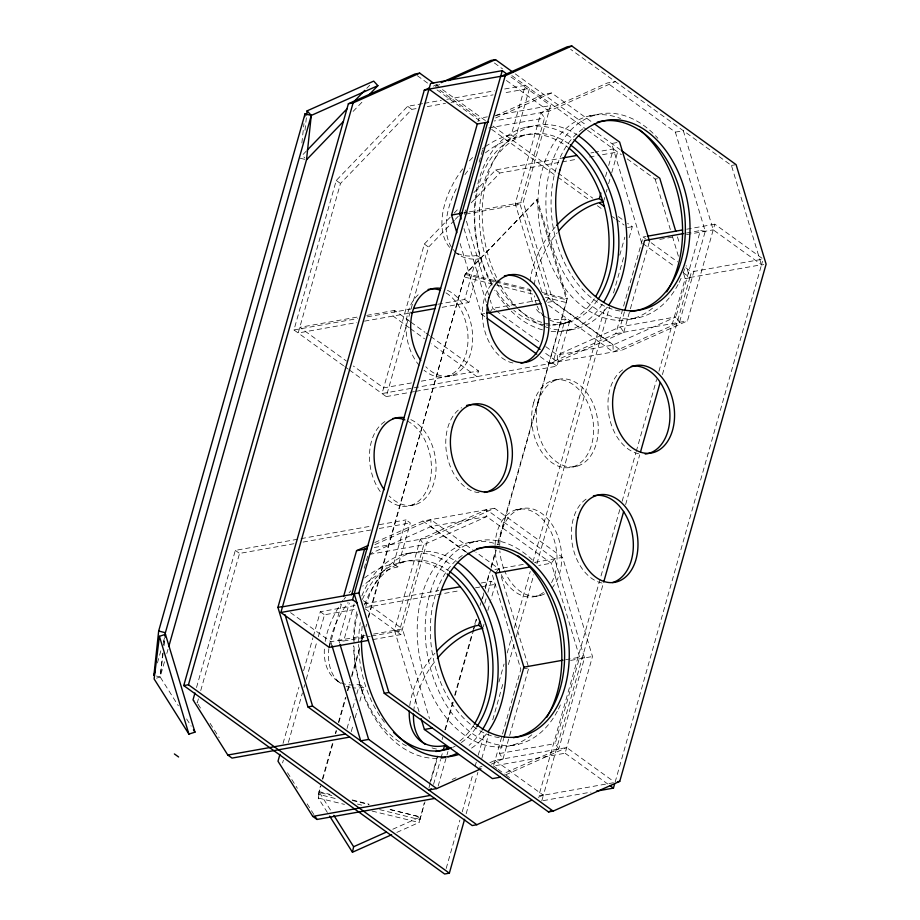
<?xml version="1.0" encoding="UTF-8"?>
<svg xmlns="http://www.w3.org/2000/svg" width="920" height="920" viewBox="0 0 920 920"><rect width="100%" height="100%" fill="white"/><g stroke="black" fill="none" stroke-linecap="round" stroke-linejoin="round"><path stroke-width="0.69" stroke-dasharray="4.6 3.45" d="M162.702 653.395L160.172 676.97L178.319 705.755M163.599 645.081L164.346 638.146M301.886 142.968L303.968 123.556M305.003 130.284L306.348 117.806M335.202 798.48L318.538 794.305L320.39 786.025M368.621 617.297L465.175 274.378L537.234 199.226L567.26 298.77L497.317 544.559M379.649 809.623L419.934 819.72L424.143 803.148M497.8 544.536L566.283 302.542L566.57 299.793L536.555 200.249L537.234 199.226M163.162 652.797L160.172 676.97L156.538 678.167M164.047 645.69L164.749 640.009M327.382 812.475L318.262 798.019L319.435 792.511L331.855 795.524M396.853 832.404L419.06 822.48L420.221 816.971L386.894 808.622M157.412 662.952L161.333 649.129M163.288 642.206L164.461 638.066M164.473 661.756L160.172 676.97L156.4 676.027M166.819 653.464L167.992 649.313M343.597 365.792L293.952 329.947L336.26 180.446L407.629 106.317L423.039 103.569M196.512 687.527L235.324 550.378L370.794 526.183M416.058 108.617L411.861 109.376L340.48 183.494L298.183 332.994L356.776 322.529M198.409 698.809L197.248 702.926L194.074 700.637M200.732 690.575L239.545 553.426L294.584 543.605M409.779 321.333L394.645 310.397L393.047 316.054L409.354 327.83M283.026 743.406L298.942 687.171M303.6 670.714L312.915 637.801M313.306 636.421L320.286 611.742L355.568 605.44M450.11 217.292L424.338 244.053L382.03 393.553L412.723 388.079M282.601 762.921L283.383 760.173M288.42 742.348L302.392 692.967M303.945 687.481L304.727 684.744M306.279 679.259L316.756 642.229M318.308 636.732L324.518 614.79L356.971 608.994M349.416 370.001L386.262 396.612L428.559 247.112L454.33 220.34M329.199 647.381L342.516 600.334M477.94 121.739L478.906 118.346L487.335 116.84M339.584 643.011L338.767 640.297L349.301 603.048M338.767 640.297L343.654 641.01L354.131 604.003M364.216 568.353L368.092 554.645M464.393 214.337L465.945 208.851M479.124 162.242L483.011 148.534M322.356 779.113L332.913 741.773M335.259 733.481L336.053 730.71M338.399 722.418L345.437 697.532M347.392 690.609L349.738 682.318M351.704 675.406L359.916 646.357M361.87 639.446L363.825 632.534M368.138 617.32L465.175 274.378L536.555 200.249M318.538 794.305L320.884 786.013M322.839 779.091L333.408 741.761M335.754 733.458L336.536 730.698M338.882 722.395L345.931 697.509M347.886 690.598L349.841 683.675M351.796 676.763L360.007 647.726M362.365 639.423L364.32 632.511M365.884 626.98L366.666 624.22M437.885 304.244L464.703 299.46L477.158 255.427A69 40.974 -54.2 0 1 454.721 251.781L458.942 254.828M485.346 146.671A69 40.974 -54.2 0 1 511.232 134.998L525.297 85.318L504.286 89.067M347.035 728.513L350.934 714.713M352.889 707.813L355.235 699.533M356.799 694.013L359.524 684.353A69 40.974 -54.2 0 1 324.403 648.244M364.561 577.944A69 40.974 -54.2 0 1 393.61 563.914L406.065 519.892L410.297 522.939L397.842 566.973A69 40.974 -54.2 0 0 362.721 586.132M442.117 307.303L468.924 302.507L481.378 258.486L477.158 255.427M485.392 152.881A69 40.974 -54.2 0 1 515.464 138.046L529.517 88.366L502.906 93.115M351.256 731.572L353.211 724.672M355.166 717.772L357.512 709.481M359.858 701.201L363.756 687.401L359.524 684.353M419.072 711.815L394.496 630.349L420.267 539.304L486.588 509.668L554.634 558.808L584.522 657.938L558.762 748.983L504.137 773.386M541.857 291.939L515.234 203.677L541.006 112.631L607.327 82.995L615.296 81.581L548.964 111.205L494.166 120.991M371.519 636.03L399.395 631.062L423.832 544.697L420.267 539.304M541.006 112.631L544.559 118.024L520.134 204.389L548.481 298.402L613.019 345.011L613.168 351.934L679.5 322.31L705.26 231.265L675.372 132.135L607.327 82.995M372.761 639.595L400.867 634.581L428.225 537.878L494.557 508.254L562.591 557.393L592.491 656.512L565.121 753.216L493.465 766.015L520.823 669.311L491.751 572.895M761.99 258.244L714.828 224.181L687.458 320.884L621.138 350.52L553.092 301.38L523.204 202.25L550.562 105.547L509.151 75.647M430.744 336.478L478.492 370.955L476.893 376.613L431.48 343.815M429.617 783.782L438.23 753.365M442.14 739.542L442.922 736.77M444.877 729.859L453.1 700.821M454.664 695.29L472.27 633.063M472.661 631.672L476.18 619.229M480.091 605.406L480.872 602.634M481.263 601.255L483.621 592.952M485.185 587.42L489.486 572.217M491.05 566.685L495.742 550.091M419.934 819.72L425.017 801.745M428.927 787.911L430.491 782.38M430.882 780.999L437.931 756.113M445.36 729.836L453.192 702.178M455.147 695.267L473.535 630.269M473.926 628.889L476.675 619.206M482.54 598.471L484.886 590.168M485.277 588.788L490.751 569.422M491.153 568.042L496.236 550.068M433.561 784.357L440.588 759.518M440.979 758.137L442.543 752.617M484.805 603.267L486.369 597.77M487.922 592.261L491.038 581.256L495.259 584.303L490.981 599.438M414.115 387.826L552.782 363.066L565.236 319.044A69 40.974 -54.2 0 1 547.607 317.837M605.567 176.525L607.131 171.005M608.683 165.485L613.375 148.925L595.159 152.179M438.184 786.036L447.948 751.536M483.195 626.957L483.977 624.208M487.864 610.455L490.59 600.817M415.886 391.322L557.002 366.125L569.468 322.092L565.236 319.044M603.934 200.284L604.716 197.524M606.28 192.004L607.062 189.244M608.615 183.724L611.351 174.064M611.742 172.684L617.596 151.984L597.988 155.48M446.188 868.48L459.873 820.122M462.219 811.842L472.776 774.536M475.122 766.256L476.296 762.105M478.25 755.205L484.495 733.102M498.962 681.996L504.045 664.033M507.173 652.981L511.865 636.41M514.211 628.119L530.231 571.481M532.967 561.809L605.279 306.256M619.746 255.15L624.83 237.199M466.164 813.763L477.882 772.317M481.792 758.505L488.83 733.643M492.74 719.831L503.688 681.145M508.38 664.573L514.234 643.851M516.189 636.939L533.784 574.781M536.912 563.73L609.615 306.797M613.525 292.986L624.473 254.311M629.165 237.728L632.281 226.677L627.635 223.33M540.247 356.649L549.47 363.308L615.802 333.684L643.16 236.98L645.978 236.474M491.315 764.163L503.022 758.931L499.456 753.537L503.723 738.461M624.461 311.788L620.195 326.865L623.76 332.258L557.428 361.893L543.593 351.9M503.022 758.931L509.266 736.862M509.657 735.482L528.793 667.885L500.537 574.195M623.76 332.258L630.005 310.19M630.395 308.809L649.52 241.212M619.804 509.553L538.809 795.8L543.455 794.972L603.324 583.406M622.15 501.262L635.846 452.858M636.237 451.478L656.592 379.569M658.938 371.277L685.158 278.622L683.1 271.802M558.762 748.983L555.197 743.59L579.634 657.225L551.275 563.201L486.737 516.591L431.008 526.539L369.403 554.07M705.26 231.265L700.373 230.552L675.935 316.905L679.5 322.31M541.776 800.906L543.375 795.248L615.031 782.448M625.623 504.585L639.71 454.802M662.411 374.589L689.793 277.794L686.101 265.523M682.973 272.538L689.873 277.529L691.472 271.871L763.14 259.072M615.112 782.184L761.461 265.006L731.446 165.462L570.676 49.358M689.873 277.529L761.541 264.73L762.496 261.337M489.394 312.754L492.74 308.361L541.512 299.655M545.974 301.702L548.481 298.402L542.915 299.402M496.374 572.056L498.893 568.767L475.835 552.103M554.634 558.808L551.275 563.201L538.74 565.443M306.279 151.121L302.312 155.238L304.842 157.975M366.758 88.32L369.725 85.238M353.107 111.4L364.009 100.084M454.077 213.175L459.034 208.023M473.903 192.579L495.707 169.935L562.948 157.929M455.331 219.316L458.298 216.223M471.19 202.837L499.94 172.983L576.978 159.229M433.412 86.123L438.633 83.789M435.447 86.457L440.668 84.123M495.512 115.862L543.628 94.369L551.586 92.943L593.112 122.935M495.673 117.932L551.586 92.943M374.773 542.547L422.889 521.042L494.557 508.254M374.934 544.606L430.859 519.627L474.674 551.275M452.145 779.527L456.044 777.779M479.458 767.326L482.057 766.164M489.865 762.68L495.063 760.357L566.72 747.557L613.881 781.62M505.597 774.87L566.72 747.557M392.805 829.231L420.221 816.971L387.09 808.933M538.223 797.306L543.455 794.972M424.442 103.316L441.255 100.314M446.855 99.314L494.477 90.815M427.271 106.616L445.475 103.373M451.076 102.373L493.108 94.863M495.765 115.334L550.562 105.547M488.83 127.972L544.559 118.024M525.688 127.305L533.658 125.879M589.398 115.931L597.356 114.505M519.754 136.137L524.4 135.309M616.975 142.565L611.673 143.508L641.562 242.638M675.372 132.135L683.33 130.72L713.23 229.839L761.541 264.73M590.962 152.927L593.768 152.421M589.582 156.975L596.585 155.733M463.68 212.876L467.866 212.129M469.257 211.887L523.204 202.25M627.175 158.895L655.132 179.089L659.778 178.261M731.446 165.462L734.931 164.841M465.784 214.084L520.134 204.389L515.234 203.677M627.567 227.527L632.281 226.677M686.722 229.206L714.828 224.181M686.435 233.036L700.373 230.552M659.824 239.372L673.877 236.865M686.527 234.611L713.23 229.839M356.983 317.124L299.782 327.336L346.368 360.985M366.747 315.387L394.645 310.397M293.952 329.947L357.454 318.608M367.333 316.836L411.079 309.028M364.504 321.149L411.067 312.846M460.138 243.558L481.436 314.168L485.415 313.455M547.791 302.323L553.092 301.38M685.158 278.622L689.793 277.794M761.461 265.006L763.784 264.592M564.063 323.207L568.698 322.379M567.41 330.384L575.368 328.957M631.108 319.01L639.067 317.584M615.802 333.684L687.458 320.884M447.246 376.165L451.892 375.337M411.527 382.916L383.628 387.895L353.349 366.034M421.303 381.167L478.492 370.955M549.47 363.308L621.138 350.52M386.262 396.612L408.836 392.575M410.251 392.322L414.483 391.563M552.414 380.546L557.06 379.718M572.861 466.888L577.507 466.06M410.665 505.471L415.311 504.631M379.258 524.676L406.065 519.892M303.048 542.087L370.783 530M379.247 528.482L410.297 522.939M515.821 509.841L520.467 509.013M374.279 547.515L428.225 537.878M369.483 554.403L423.832 544.697L486.737 516.591L486.588 509.668M404.961 553.978L412.919 552.552M468.659 542.604L476.617 541.178M399.015 562.81L403.661 561.982M494.914 569.468L523.974 564.282M535.118 562.292L562.591 557.393M364.032 603.934L438.828 590.582M481.16 583.015L491.038 581.256M365.435 607.487L459.988 590.606M475.513 587.834L479.745 587.075M481.148 586.833L495.259 584.303M536.268 596.183L540.914 595.355M290.536 612.639L330.797 641.723L365.24 635.57M373.6 634.075L402.466 628.923L429.49 718.543M343.654 641.01L370.127 636.283M565.697 659.709L579.634 657.225L584.522 657.938M523.48 668.84L527.459 668.127M570.596 660.422L592.491 656.512M510.37 745.683L518.328 744.257M499.456 753.537L555.197 743.59M543.179 800.653L590.95 792.12M394.496 630.349L399.395 631.062M352.567 800.549L369.138 804.574M318.262 798.019L344.494 804.39M372.117 811.083L419.06 822.48M300.242 158.217L305.256 159.482M465.865 273.355L495.029 280.669M496.421 281.014L529.759 289.374M542.259 292.502L567.26 298.77M465.175 274.378L494.35 281.692M495.73 282.037L531.852 291.088M544.352 294.227L566.57 299.793M464.887 277.127L495.443 284.786M496.834 285.131L532.944 294.181M545.445 297.321L566.283 302.542M318.826 791.556L329.947 794.351M352.164 799.917L368.828 804.091M357.431 804.057L361.594 805.103M515.327 73.922L586.385 125.246M590.916 128.512L620.172 149.649M494.373 62.974L502.527 68.862M511.842 75.601L586.396 129.444M587.569 130.284L621.345 154.686M506.402 80.465L548.964 111.205M511.232 134.998L515.464 138.046M435.976 84.904L485.921 120.98M492.89 126.005L556.784 172.155M557.945 172.994L592.79 198.156M618.344 216.614L622.99 219.972M439.794 90.102L478.906 118.346M643.16 236.98L645.46 238.636M651.21 242.788L677.672 261.901M685.722 267.72L691.472 271.871M417.312 75.681L428.927 84.065M437.058 89.941L481.206 121.82M491.659 129.363L556.703 176.352M557.865 177.192L589.237 199.835M597.367 205.712L603.175 209.909M612.467 216.614L614.79 218.293M615.952 219.132L624.082 225.009M642.712 243.466L674.923 266.731M407.629 106.317L411.861 109.376M495.707 169.935L499.94 172.983M548.596 305.302L613.168 351.934M336.26 180.446L340.48 183.494M424.338 244.053L428.559 247.112M495.052 310.017L492.74 308.361L490.279 300.184M496.202 310.856L538.844 341.653M545.755 346.644L557.278 354.971L613.019 345.011L675.935 316.905L620.195 326.865L557.278 354.971L557.428 361.893M464.703 299.46L468.924 302.507M552.782 363.066L557.002 366.125M481.436 314.168L484.886 316.675M410.952 322.172L424.925 332.269M426.086 333.109L429.582 335.639M410.515 328.67L424.488 338.767M344.758 366.643L348.254 369.161M466.727 552.345L431.008 526.539L430.859 519.627M422.889 521.042L465.566 551.862M393.61 563.914L397.842 566.973M363.354 600.679L402.466 628.923M365.205 608.833L400.867 634.581M565.121 753.216L607.683 783.955M235.324 550.378L239.545 553.426M320.286 611.742L324.518 614.79M495.063 760.357L543.375 795.248M493.465 766.015L496.915 768.499M498.065 769.338L504.965 774.318M506.115 775.146L509.565 777.641M337.088 680.696L341.32 683.755A69 40.974 -54.2 0 1 328.854 648.634M319.435 792.511L330.832 810.589M287.511 772.685L297.344 788.279M307.176 803.873L313.973 814.66M198.007 704.122L201.779 710.125M210.105 723.315L219.178 737.702M186.633 718.945L191.176 726.144M677.465 236.888L679.512 243.708M655.132 179.089L670.346 229.54M672.405 236.359L678.569 256.806M466.44 221.145L488.635 294.733M464.002 228.562L486.53 303.243M498.893 568.767L500.123 572.838M330.797 641.723L332.028 645.794M546.342 317.32A69 40.974 -54.2 0 1 535.267 307.648M532.438 301.863A69 40.974 -54.2 0 1 529.977 287.236M530.207 281.612A69 40.974 -54.2 0 1 555.668 226.527M569.468 322.092A69 40.974 -54.2 0 1 548.159 319.148M543.858 315.974A69 40.974 -54.2 0 1 537.153 306.153M536.659 304.911A69 40.974 -54.2 0 1 534.543 295.78M534.428 284.671A69 40.974 -54.2 0 1 557.209 232.76M436.505 749.006A69 40.974 -54.2 0 1 431.1 747.569M413.701 711.344A69 40.974 -54.2 0 1 435.597 660.525M409.756 705.582A69 40.974 -54.2 0 1 434.93 653.2M363.756 687.401A69 40.974 -54.2 0 1 352.808 687.815M350.152 687.378A69 40.974 -54.2 0 1 346.127 686.205M329.015 647.266A69 40.974 -54.2 0 1 348.105 602.473M325.197 641.447A69 40.974 -54.2 0 1 340.722 603.945M343.873 599.426A69 40.974 -54.2 0 1 345.541 597.206M349.048 592.882A69 40.974 -54.2 0 1 350.876 590.789M449.65 247.353A69 40.974 -54.2 0 1 463.174 168.28M469.418 160.862A69 40.974 -54.2 0 1 474.145 156.009M482.183 149.028A69 40.974 -54.2 0 1 484.23 147.476M481.378 258.486A69 40.974 -54.2 0 1 456.791 253.253M455.779 252.367A69 40.974 -54.2 0 1 453.008 249.355M451.409 247.089A69 40.974 -54.2 0 1 457.562 186.38M464.922 174.673A69 40.974 -54.2 0 1 470.016 168.072M607.2 307.188A103.695 71.093 79.9 0 1 550.424 328.428M547.917 327.692A103.695 71.093 79.9 0 1 544.145 326.358M542.892 325.841A103.695 71.093 79.9 0 1 518.776 309.315M517.787 308.315A103.695 71.093 79.9 0 1 497.846 280.094M496.57 277.506A103.695 71.093 79.9 0 1 495.811 156.814A103.695 71.093 79.9 0 1 577.15 134.872M602.266 304.336A103.695 71.093 79.9 0 1 550.873 331.418M542.466 329.843A103.695 71.093 79.9 0 1 510.818 310.741M509.829 309.741A103.695 71.093 79.9 0 1 494.753 290.226M491.901 285.315A103.695 71.093 79.9 0 1 488.152 157.688A103.695 71.093 79.9 0 1 575.092 140.553M678.063 284.544A103.695 71.093 79.9 0 1 577.933 293.123A103.695 71.093 79.9 0 1 557.934 148.361A103.695 71.093 79.9 0 1 657.857 138.253M684.664 268.801A103.695 71.093 79.9 0 1 683.238 272.93M681.099 278.265A103.695 71.093 79.9 0 1 678.707 283.325M652.521 308.154A103.695 71.093 79.9 0 1 540.005 228.482A103.695 71.093 79.9 0 1 620.609 118.53M361.456 638.79A103.695 71.093 79.9 0 1 362.273 625.324M365.78 606.556A103.695 71.093 79.9 0 1 456.412 561.545M486.461 733.861A103.695 71.093 79.9 0 1 470.764 748.661M437.103 758.333A103.695 71.093 79.9 0 1 353.544 645.713M353.498 640.216A103.695 71.093 79.9 0 1 357.466 609.316M361.824 595.93A103.695 71.093 79.9 0 1 452.019 565.443M481.539 731.009A103.695 71.093 79.9 0 1 469.096 745.338M557.336 711.217A103.695 71.093 79.9 0 1 457.838 720.509A103.695 71.093 79.9 0 1 436.367 576.679A103.695 71.093 79.9 0 1 535.187 562.844M560.36 704.938A103.695 71.093 79.9 0 1 557.968 709.998M531.783 734.827A103.695 71.093 79.9 0 1 419.267 655.155A103.695 71.093 79.9 0 1 499.882 545.203M601.956 583.004A44.447 30.475 79.9 0 1 572.32 544.49A44.447 30.475 79.9 0 1 587.202 498.421M499.203 737.679A96.29 66.021 79.9 0 1 432.722 655.603A96.29 66.021 79.9 0 1 464.646 553.955M619.942 310.994A96.29 66.021 79.9 0 1 553.46 228.93A96.29 66.021 79.9 0 1 585.384 127.282M479.044 492.671A44.447 30.475 79.9 0 1 447.062 455.676A44.447 30.475 79.9 0 1 461.598 407.698M512.934 362.986A44.447 30.475 79.9 0 1 483.655 326.381A44.447 30.475 79.9 0 1 495.88 279.979M638.549 453.709A44.447 30.475 79.9 0 1 608.902 415.196A44.447 30.475 79.9 0 1 623.794 369.127M445.959 292.847A44.447 30.475 79.9 0 1 466.014 353.935A44.447 30.475 79.9 0 1 424.051 370.231M419.359 365.573A44.447 30.475 79.9 0 1 420.716 292.779M406.364 745.879A96.29 66.021 79.9 0 1 354.016 645.207M354.016 642.459A96.29 66.021 79.9 0 1 357.638 613.663M362.388 599.483A96.29 66.021 79.9 0 1 444.947 572.297M473.547 725.454A96.29 66.021 79.9 0 1 459.517 741.279M543.501 592.411A44.447 30.475 79.9 0 1 500.951 573.919M500.434 572.78A44.447 30.475 79.9 0 1 495.052 546.606M495.075 545.341A44.447 30.475 79.9 0 1 535.923 513.463A44.447 30.475 79.9 0 1 551.517 582.705M407.272 420.969A44.447 30.475 79.9 0 1 429.789 481.861A44.447 30.475 79.9 0 1 387.469 499.525M380.213 491.579A44.447 30.475 79.9 0 1 385.284 421.325M550.137 325.162A96.29 66.021 79.9 0 1 546.238 324.944M544.939 324.806A96.29 66.021 79.9 0 1 513.808 310.35M509.611 306.578A96.29 66.021 79.9 0 1 494.937 288.477M491.981 283.578A96.29 66.021 79.9 0 1 487.151 164.542A96.29 66.021 79.9 0 1 567.858 147.257M594.285 298.781A96.29 66.021 79.9 0 1 552.713 325.128M384.456 722.292A96.29 66.021 79.9 0 1 358.662 644.38M358.662 641.631A96.29 66.021 79.9 0 1 360.26 622.587M364.642 604.923A96.29 66.021 79.9 0 1 448.5 570.699M475.928 727.973A96.29 66.021 79.9 0 1 460.885 742.854M455.181 746.178A96.29 66.021 79.9 0 1 452.812 747.281M597.436 300.207A96.29 66.021 79.9 0 1 550.884 324.116M549.585 323.978A96.29 66.021 79.9 0 1 518.443 309.511M514.257 305.75A96.29 66.021 79.9 0 1 496.627 282.75M495.926 281.486A96.29 66.021 79.9 0 1 491.096 165.002A96.29 66.021 79.9 0 1 569.238 144.026M447.442 290.34A44.447 30.475 79.9 0 1 470.66 353.107A44.447 30.475 79.9 0 1 425.822 366.735M410.86 419.635A44.447 30.475 79.9 0 1 434.067 482.402A44.447 30.475 79.9 0 1 389.24 496.029M544.651 593.825A44.447 30.475 79.9 0 1 504.574 570.791M503.654 568.445A44.447 30.475 79.9 0 1 499.859 550.884M499.721 544.514A44.447 30.475 79.9 0 1 543.582 514.878A44.447 30.475 79.9 0 1 551.931 588.006M533.646 402.787A44.447 30.475 79.9 0 0 567.628 467.774A44.447 30.475 79.9 0 0 586.638 400.591A44.447 30.475 79.9 0 0 533.646 402.787M538.292 401.959A44.447 30.475 79.9 0 0 572.263 466.946A44.447 30.475 79.9 0 0 591.284 399.763A44.447 30.475 79.9 0 0 538.292 401.959"/><path stroke-width="1.38" d="M306.636 115.034L307.084 110.871L373.692 81.121L377.89 85.663L311.282 115.425L305.014 113.85L158.665 631.028L153.893 675.395L155.066 671.255M164.645 635.375L311.282 115.425L307.084 110.871M304.716 116.621L305.014 113.85M168.774 646.553L306.521 159.792L311.282 115.425M159.413 636.306L154.123 678.948L188.91 734.125L194.959 732.147L165.462 634.317L159.413 636.306L188.91 734.125M165.105 637.169L165.462 634.317M391.632 834.739L352.452 852.242L353.625 846.733L333.868 815.407M464.6 819.283L449.351 873.16L444.624 874L183.747 685.584L348.381 103.753L414.989 74.002L419.716 73.151L433.653 83.225M183.747 685.584L188.462 684.744L353.107 102.913L419.716 73.151M194.959 693.013L193.016 699.867L227.803 755.044L232.035 758.091L349.703 737.092M531.691 800.227L476.847 824.734L472.201 825.562L307.935 706.928L277.92 607.384L424.269 90.206L429.49 87.871M280.887 612.49L282.486 606.832L354.154 594.032L352.555 599.69L280.887 612.49L329.199 647.381L368.541 640.355M488.543 121.992L477.296 124.004L428.984 89.113L430.594 83.455L502.251 70.656L506.851 73.979M279.921 754.377L277.989 761.242L312.777 816.408L317.009 819.456L434.666 798.456M343.678 596.194L356.569 550.678L368.264 545.445M456.86 232.702L451.536 215.05L477.296 124.004M351.647 594.78L364.527 549.251L367.126 548.09M485.265 122.578L459.505 213.624L461.138 219.052M354.223 593.768L500.572 76.59L567.18 46.828L571.826 46L736.092 164.634L766.107 264.166L619.758 781.356L553.15 811.106L548.504 811.934L384.249 693.3L354.223 593.768L358.869 592.94L505.218 75.751L571.826 46M502.251 70.656L500.652 76.314L428.984 89.113M443.325 749.857L444.498 745.717A69 40.974 -54.2 0 1 409.285 711.056M436.758 651.141A69 40.974 -54.2 0 1 478.584 625.278L479.745 621.149M556.577 225.492A69 40.974 -54.2 0 1 599.311 198.605L600.875 193.085M504.114 737.081L523.894 667.172L495.546 573.148L467.889 553.173M624.852 310.408L644.632 240.499L683.652 233.542M603.716 582.015L623.668 511.497M640.492 452.03L660.054 382.892M596.574 791.119L613.433 788.106L614.721 783.587M307.28 150.098L346.932 108.916M352.877 102.741L364.768 90.379M306.521 159.792L343.195 121.704M368.966 94.932L377.89 85.663M441.243 82.627L490.877 60.455L495.523 59.627L512.992 72.243M448.5 80.626L495.523 59.627M431.33 788.819L428.731 789.981L436.701 788.567L480.918 768.809M353.625 846.733L386.273 832.14M548.504 811.934L551.115 810.773M348.381 103.753L353.107 102.913M424.269 90.206L428.916 89.378L282.566 606.556L277.92 607.384M500.572 76.59L505.218 75.751M562.948 157.929L576.955 155.422M451.536 215.05L462.288 213.13M647.381 236.221L682.502 229.954M413.897 308.522L436.471 304.497M411.067 312.846L435.056 308.556M486.737 313.225L540.948 303.542M356.569 550.678L367.31 548.757M495.546 573.148L530.38 566.938M441.646 590.077L459.988 586.799M523.894 667.172L562.913 660.215M307.935 706.928L312.582 706.1L476.847 824.734M384.249 693.3L388.895 692.472L553.15 811.106M227.803 755.044L345.471 734.033M436.701 788.567L368.655 739.427L360.697 740.841L332.028 645.794M421.118 718.612L424.396 729.468L432.354 728.053M500.399 777.193L492.43 778.607L424.396 729.468M312.777 816.408L430.445 795.397M617.435 781.77L619.758 781.356M158.665 631.028L164.945 632.603M594.262 123.763L619.631 142.082L649.52 241.212M621.333 150.489L659.778 178.261L675.82 231.437M599.311 198.605L603.543 201.664A69 40.974 -54.2 0 0 558.98 230.621M599.759 203.193L604.405 206.552M540.132 349.393L489.394 312.754L486.933 304.6M487.197 318.332L536.785 354.154M478.584 625.278L482.804 628.337A69 40.974 -54.2 0 0 437.356 658.363M352.555 599.69L357.155 603.014M609.983 785.611L613.433 788.106M444.498 745.717L448.73 748.776M188.462 684.744L449.351 873.16M174.386 753.94L178.618 756.987M329.659 816.097L352.452 852.242M315.491 817.063L317.009 819.456M193.441 729.744L194.959 732.147M358.869 592.94L388.895 692.472M339.997 644.368L368.655 739.427M285.027 614.744L312.582 706.1M425.19 744.36A69 40.974 -54.2 0 1 413.517 714.104M578.346 135.665A103.695 71.093 79.9 0 1 608.741 305.095M575.092 140.553A103.695 71.093 79.9 0 1 603.704 302.07M639.837 130.019A103.695 71.093 79.9 0 1 666.701 291.835M458.62 754.515A103.695 71.093 79.9 0 1 361.456 640.159M457.608 562.338A103.695 71.093 79.9 0 1 488.002 731.768M454.353 567.226A103.695 71.093 79.9 0 1 482.264 729.882M457.125 753.307A103.695 71.093 79.9 0 1 448.005 756.723M445.326 757.356A103.695 71.093 79.9 0 1 441.243 758.011M518.052 555.852A103.695 71.093 79.9 0 1 546.675 717.37M504.39 275.862A44.447 30.475 79.9 0 1 543.202 313.317A44.447 30.475 79.9 0 1 520.962 363.159M476.548 548.826A96.29 66.021 79.9 0 1 562.051 628.912A96.29 66.021 79.9 0 1 513.383 737.679M631.304 366.309A44.447 30.475 79.9 0 1 669.139 405.95A44.447 30.475 79.9 0 1 645.254 454.054M466.52 405.501A44.447 30.475 79.9 0 1 506.425 441.669A44.447 30.475 79.9 0 1 484.38 492.453M597.287 122.153A96.29 66.021 79.9 0 1 683.295 204.999A96.29 66.021 79.9 0 1 630.303 311.443M593.411 495.868A44.447 30.475 79.9 0 1 631.833 531.438A44.447 30.475 79.9 0 1 612.582 582.555M451.616 747.776A96.29 66.021 79.9 0 1 393.518 732.423M449.592 571.469A96.29 66.021 79.9 0 1 476.698 726.88M447.12 573.93A96.29 66.021 79.9 0 1 474.272 724.293M449.351 747.569A96.29 66.021 79.9 0 1 435.804 751.49M568.939 148.108A96.29 66.021 79.9 0 1 595.723 296.435M392.805 418.508A44.447 30.475 79.9 0 1 404.88 419.899M428.087 289.478A44.447 30.475 79.9 0 1 440.128 290.111M384.18 489.785A44.447 30.475 79.9 0 1 376.015 440.818A44.447 30.475 79.9 0 1 404.133 417.622M570.331 144.796A96.29 66.021 79.9 0 1 598.184 299.092M420.773 360.49A44.447 30.475 79.9 0 1 412.608 311.523A44.447 30.475 79.9 0 1 440.714 288.328M439.311 596.528A96.29 66.021 79.9 0 0 512.923 737.357A96.29 66.021 79.9 0 0 554.116 591.79A96.29 66.021 79.9 0 0 439.311 596.528M452.398 426.903A44.447 30.475 79.9 0 0 486.381 491.901A44.447 30.475 79.9 0 0 505.39 424.718A44.447 30.475 79.9 0 0 452.398 426.903M560.05 169.855A96.29 66.021 79.9 0 0 633.661 310.684A96.29 66.021 79.9 0 0 674.855 165.117A96.29 66.021 79.9 0 0 560.05 169.855M488.991 297.608A44.447 30.475 79.9 0 0 522.962 362.606A44.447 30.475 79.9 0 0 541.972 295.423A44.447 30.475 79.9 0 0 488.991 297.608M578.013 517.626A44.447 30.475 79.9 0 0 611.984 582.624A44.447 30.475 79.9 0 0 631.005 515.441A44.447 30.475 79.9 0 0 578.013 517.626M614.606 388.332A44.447 30.475 79.9 0 0 648.577 453.33A44.447 30.475 79.9 0 0 667.586 386.147A44.447 30.475 79.9 0 0 614.606 388.332"/></g></svg>
